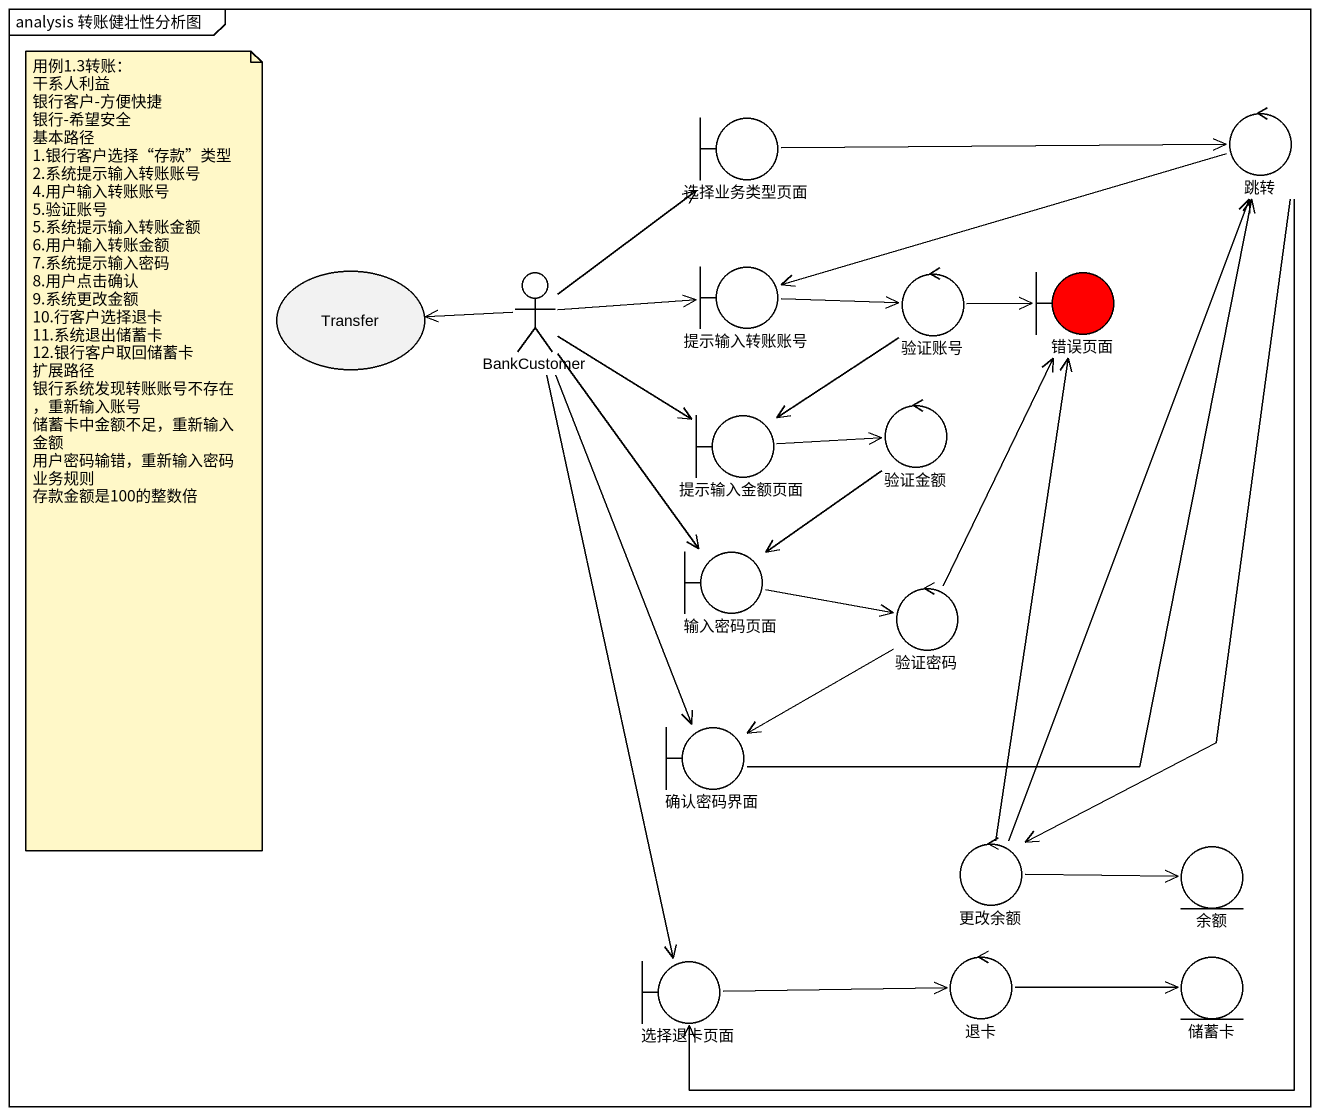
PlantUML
@startuml
mainframe analysis 转账健壮性分析图
boundary 选择业务类型页面
control 跳转
boundary 提示输入转账账号
usecase Transfer
actor BankCustomer
control 验证账号
boundary 错误页面 #FF0000
boundary 提示输入金额页面
control 验证金额
boundary 输入密码页面
control 验证密码
boundary 确认密码界面
control 更改余额
entity 余额
boundary 选择退卡页面
control 退卡
entity 储蓄卡
选择业务类型页面 -right-> 跳转
跳转 -left-> 提示输入转账账号
跳转 --> 更改余额
跳转 --> 选择退卡页面
提示输入转账账号 -right-> 验证账号
BankCustomer -up-> 选择业务类型页面
BankCustomer -right-> 提示输入转账账号
BankCustomer -left-> Transfer
BankCustomer -right-> 提示输入金额页面
BankCustomer --> 输入密码页面
BankCustomer --> 确认密码界面
BankCustomer --> 选择退卡页面
验证账号 -right-> 错误页面
验证账号 --> 提示输入金额页面
提示输入金额页面 -right-> 验证金额
验证金额 --> 输入密码页面
输入密码页面 -right-> 验证密码
验证密码 -up-> 错误页面
验证密码 --> 确认密码界面
确认密码界面 -up-> 跳转
更改余额 -up-> 跳转
更改余额 -up-> 错误页面
更改余额 -right-> 余额
选择退卡页面 -right-> 退卡
退卡 -right-> 储蓄卡
note as N1
  用例1.3转账：
  干系人利益
  银行客户-方便快捷
  银行-希望安全
  基本路径
  1.银行客户选择“存款”类型
  2.系统提示输入转账账号
  4.用户输入转账账号
  5.验证账号
  5.系统提示输入转账金额
  6.用户输入转账金额
  7.系统提示输入密码
  8.用户点击确认
  9.系统更改金额
  10.行客户选择退卡
  11.系统退出储蓄卡
  12.银行客户取回储蓄卡
  扩展路径
  银行系统发现转账账号不存在，重新输入账号
  储蓄卡中金额不足，重新输入金额
  用户密码输错，重新输入密码
  业务规则
  存款金额是100的整数倍
end note
@enduml
